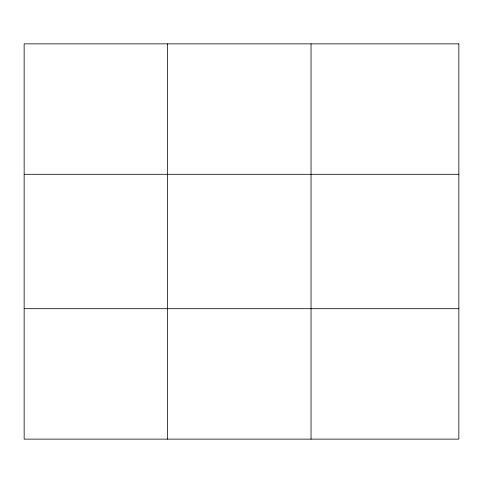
<?xml version="1.0" encoding="UTF-8"?>
<svg xmlns="http://www.w3.org/2000/svg" width="483" height="483" viewBox="0 0 483 483"><rect width="100%" height="100%" fill="white"/><g stroke="black" fill="none" stroke-linecap="round" stroke-linejoin="round"><path stroke-width="0.72" d="M167.601 43.868L167.601 439.132M311.052 43.868L311.052 439.132M24.15 174.303L458.85 174.303M24.15 308.697L458.85 308.697M458.85 43.868L458.85 439.132L24.15 439.132L24.15 43.868L458.85 43.868"/></g></svg>
